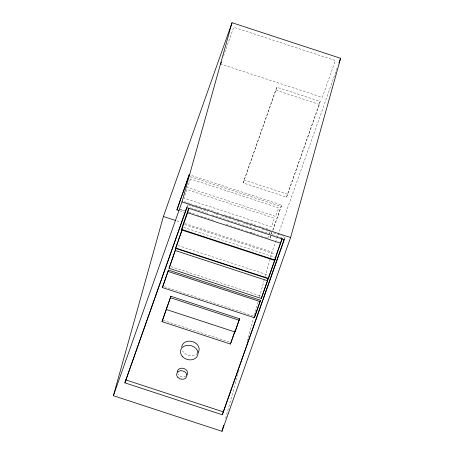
<?xml version="1.0" encoding="UTF-8"?>
<svg xmlns="http://www.w3.org/2000/svg" width="454" height="454" viewBox="0 0 454 454"><rect width="100%" height="100%" fill="white"/><g stroke="black" fill="none" stroke-linecap="round" stroke-linejoin="round"><path stroke-width="0.34" stroke-dasharray="2.27 1.7" d="M187.071 207.098L187.729 204.731L186.781 207.404M243.151 182.922L276.821 87.213L320.201 101.429L319.378 104.392L286.531 197.144L243.151 182.922L276.821 87.213M272.865 230.292L281.69 205.066L189.227 174.762M286.531 197.144L320.201 101.429M225.598 418.355L239.093 369.97M247.084 341.351L253.928 316.824M258.11 301.831L254.115 316.137L164.121 286.673M259.438 297.058L264.954 277.298M265.147 276.617L270.278 258.218M270.471 257.537L271.991 252.089L337.067 68.321M284.482 239.025L285.146 236.659L284.437 238.668M223.487 56.182L233.731 27.251L335.364 60.564L322.323 97.383L220.695 64.071M267.758 238.18L269.091 234.417M269.313 233.787L270.198 231.279M270.011 238.044L271.18 234.746M271.413 234.088L271.878 232.766M272.814 230.127L281.69 205.066M270.062 238.202L271.231 234.905M271.464 234.247L271.935 232.93M275.998 90.17L319.378 104.392M243.98 179.966L287.359 194.181M190.158 176.68L281.276 206.547M184.233 201.701L186.917 202.575M187.587 202.796L190.266 203.676M190.935 203.897L192.275 204.334M194.953 205.214L200.98 207.189M203.659 208.068L214.379 211.581M217.057 212.455L218.397 212.898M224.424 214.873L228.447 216.189M229.117 216.41L231.795 217.284M232.465 217.506L233.804 217.948M236.483 218.822L243.849 221.24M246.533 222.119L247.873 222.556M250.551 223.436L255.908 225.19M258.587 226.069L261.266 226.949M261.935 227.165L263.275 227.607M265.959 228.487L269.977 229.803M188.399 204.953L207.887 211.337M213.93 213.318L215.275 213.76M215.945 213.976L218.635 214.861M221.319 215.741L230.728 218.822M233.413 219.702L240.802 222.125M243.492 223.005L244.837 223.447M245.506 223.669L248.196 224.548M248.866 224.77L251.556 225.649M254.24 226.529L256.255 227.193M262.304 229.174L277.757 234.236M278.427 234.457L281.117 235.337M281.786 235.558L284.476 236.438M190.453 207.824L209.226 213.976M211.904 214.856L281.639 237.714M179.33 209.056L184.687 210.815M188.705 212.132L194.068 213.885M196.747 214.765L213.499 220.258M226.228 224.429L242.975 229.917M245.659 230.797L268.439 238.265M180.675 209.64L184.693 210.957M250.341 232.471L253.02 233.35M179.585 210.758L184.273 212.29M176.799 220.888L180.153 221.983M184.846 223.521L271.991 252.089M184.528 224.543L275.05 254.212M183.575 227.358L274.942 257.304M177.906 245.489L268.598 275.215M170.999 266.634L261.192 296.195M163.105 320.371L229.508 342.134M197.66 353.167A8.876 7.173 15.6 0 1 182.525 350.885M186.004 375.912A5.221 4.222 15.6 0 1 177.928 374.102M190.464 178.944L187.434 187.502L275.68 216.427L278.711 207.87L190.464 178.944M186.906 189.551L183.876 198.109L271.378 226.79L274.409 218.232L186.906 189.551"/><path stroke-width="0.68" d="M113.387 395.706L163.395 216.49L232.017 22.7L340.614 58.294L290.605 237.51L221.983 431.3L113.387 395.706L182.009 201.911L232.017 22.7M124.878 382.841L186.9 207.688L284.317 239.621L222.295 414.774L124.878 382.841L186.781 207.404M176.907 209.879L189.227 174.762L176.907 209.879L178.916 210.537M162.407 287.564L168.491 270.107L260.454 300.253L260.08 301.581L254.371 317.704L162.407 287.564L168.491 270.107M169.075 268.269L175.931 248.48L268.138 278.705L267.559 280.776L261.288 298.488L169.075 268.269L175.931 248.48M276.39 254.649L274.784 260.483L268.445 278.398L175.738 248.009L182.202 229.128M181.702 229.429L183.189 224.1L188.881 208.023L187.621 212.71L181.702 229.429L274.903 259.977L282.127 238.6L276.617 254.007M234.735 331.914L230.439 344.053L162.021 321.631L170.891 296.269L239.553 318.77L234.985 331.993L166.323 309.492L166.737 308.011M162.021 321.631L170.891 296.269M230.439 344.053L235.149 330.433M234.985 331.993L239.553 318.77M222.295 414.774L284.198 239.332M221.983 431.3L223.691 425.165M254.371 317.704L260.454 300.253M261.288 298.488L268.138 278.705M268.445 278.398L269.267 275.436M220.695 64.071L221.393 62.096M175.738 248.009L182.077 230.099L274.784 260.483M338.956 62.975L340.614 58.294M269.506 274.772L275.612 257.526M182.009 201.911L290.605 237.51M187.621 212.71L280.827 243.259M163.395 216.49L175.46 220.445M175.352 250.551L267.559 280.776M168.116 271.441L260.08 301.581M170.483 297.745L239.144 320.252M125.707 379.879L223.118 411.812M177.31 371.894A5.221 4.222 15.6 0 1 183.932 368.523A5.221 4.222 15.6 0 1 186.855 375.123M181.662 347.117A8.876 7.173 15.6 0 1 192.899 341.697A8.876 7.173 15.6 0 1 198.063 352.667M182.627 356.731A8.876 7.173 15.6 0 0 197.53 355.709A8.876 7.173 15.6 0 0 187.581 345.29A8.876 7.173 15.6 0 0 182.627 356.731M178.019 377.592A5.221 4.222 15.6 0 0 186.702 376.672A5.221 4.222 15.6 0 0 180.567 370.731A5.221 4.222 15.6 0 0 178.019 377.592"/></g></svg>
